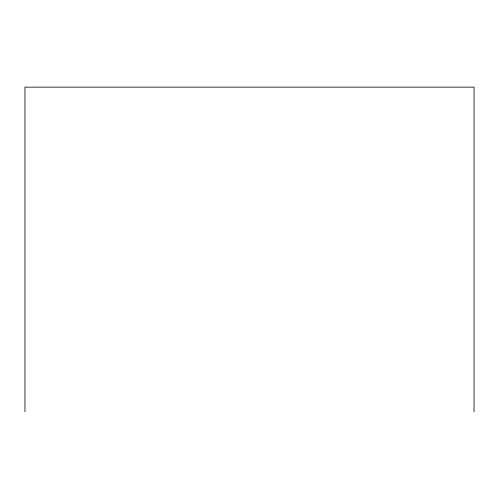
<?xml version="1.0" encoding="UTF-8"?>
<svg xmlns="http://www.w3.org/2000/svg" width="499" height="499" viewBox="0 0 499 499"><rect width="100%" height="100%" fill="white"/><g stroke="black" fill="none" stroke-linecap="round" stroke-linejoin="round"><path stroke-width="0.75" d="M474.05 411.862L474.05 87.138L24.95 87.138L24.95 411.862"/></g></svg>
